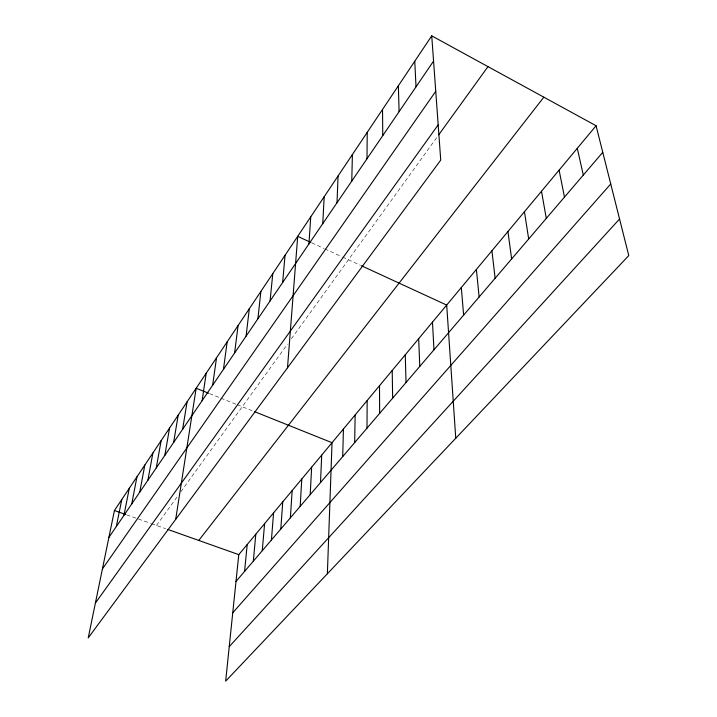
<?xml version="1.0" encoding="UTF-8"?>
<svg xmlns="http://www.w3.org/2000/svg" width="717" height="717" viewBox="0 0 717 717"><rect width="100%" height="100%" fill="white"/><g stroke="black" fill="none" stroke-linecap="round" stroke-linejoin="round"><path stroke-width="0.54" stroke-dasharray="3.58 2.69" d="M156.503 525.436L177.708 496.092M180.827 491.772L287.454 344.187M291.38 338.765L436.85 137.413M126.55 514.806L150.543 523.32M151.538 523.679L165.645 528.68M209.606 393.642L219.868 397.756M220.899 398.168L236.18 404.289M237.193 404.702L253.666 411.298M311.778 242.848L323.752 248.378M324.747 248.835L341.561 256.587M342.547 257.045L360.499 265.317"/><path stroke-width="1.08" d="M366.987 428.183L367.167 400.525M366.996 158.744L367.221 132.358M354.682 442.577L355.139 414.964M351.76 181.105L352.405 154.522M342.708 456.595L343.434 429.017M327.373 573.779L332.025 442.712L254.705 411.719M337.017 202.732L338.065 175.961M320.508 482.568L321.709 455.098M322.758 223.65L324.183 196.736M310.219 494.605L311.635 467.188M300.172 506.363L301.785 479.001M290.367 517.844L292.169 490.553M308.955 243.905L310.739 216.857M280.786 529.056L282.767 501.837M287.499 367.794L297.698 236.359L310.775 242.391M271.42 540.009L273.58 512.87M262.261 550.719L264.591 523.652M282.641 282.516L285.052 255.27M253.316 561.196L255.799 534.21M244.56 571.431L247.204 544.535M270.076 300.943L272.783 273.625M596.078 125.753L238.779 554.635L225.658 681.15L628.773 255.602L596.078 125.753L431.733 35.85L114.433 510.504L88.227 637.906L440.731 160.097L431.733 35.85M257.896 318.814L260.871 291.443M246.083 336.156L249.31 308.74M234.602 352.988L238.071 325.545M223.462 369.345L227.155 341.884M212.635 385.226L216.534 357.765M202.113 400.669L206.209 373.216M175.692 519.359L196.162 388.255L208.566 393.23M182.638 429.241L187.074 401.834M173.622 442.461L178.219 415.089M164.838 455.358L169.57 428.022M156.261 467.941L161.137 440.641M147.89 480.22L152.891 452.974M139.725 492.203L144.843 465.01M131.74 503.908L136.983 476.778M123.951 515.344L129.293 488.277M116.333 526.511L121.782 499.516M108.894 537.436L433.561 61.088M102.414 568.948L435.748 91.301M95.397 603.069L438.177 124.866M438.75 134.787L487.99 66.627M198.77 540.439L543.836 97.171M236.001 581.451L602.764 152.309M232.756 612.784L610.732 183.973M229.243 646.644L619.551 219.008M114.433 510.504L125.547 514.447M167.67 529.397L238.779 554.635M361.502 265.783L446.691 305.075L455.761 438.239M577.284 148.311L583.297 175.082M559.099 170.144L564.476 197.103M541.496 191.269L546.282 218.389M524.45 211.73L528.68 238.985M507.932 231.564L511.633 258.936M491.916 250.78L495.124 278.25M476.393 269.422L479.126 296.963M461.318 287.508L463.621 315.113M432.476 322.13L433.973 349.806M414.758 61.241L416.021 86.82M418.674 338.702L419.795 366.396M398.365 85.762L399.1 111.646M405.257 354.807L406.028 382.511M392.208 370.465L392.647 398.159M382.528 109.459L382.77 135.603M379.517 385.701L379.643 413.386"/></g></svg>
